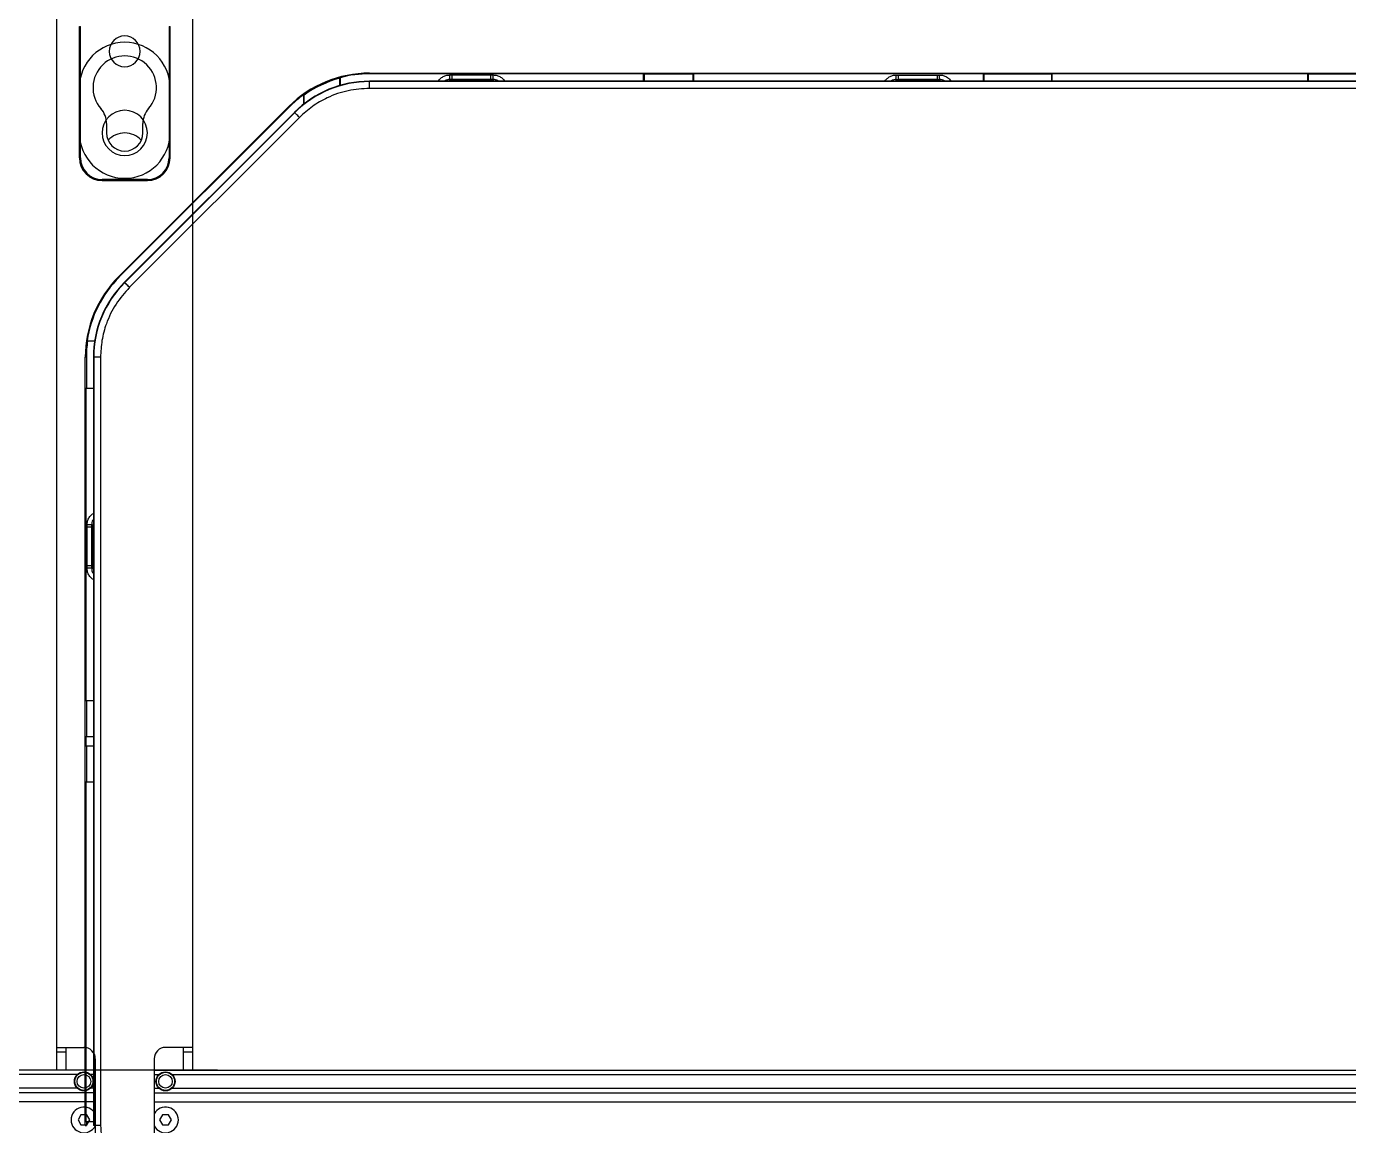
# Model space of a CAD drawing. Header units: millimetres. Extents: x 9226 to 36041, y 16031 to 21779.
# Drawn here: x 31093.6 to 31385.2, y 18175.5 to 18418 of the extents above; entities that cross this region are included whole.
import ezdxf

# ---------------------------------------------------------------- set-up
doc = ezdxf.new("R2010")
doc.units = ezdxf.units.MM
doc.layers.add('02___PRT_ALL_AXES', color=7, linetype='Continuous')

# ---------------------------------------------------------------- blocks, each defined once
blk = doc.blocks.new('G$CBB86864E')
at = {"color": 114, "linetype": 'Continuous', "true_color": 0x139b48}
for p, q in [((42, 95), (42, 582.5)), ((72, 95), (72, 582.5)), ((47, 311.75), (47, 301.75)), ((67, 301.75), (67, 311.75)), ((53, 303.81), (53, 301.75)), ((61, 301.75), (61, 303.81)), ((42, 100), (48, 100)), ((44, 100), (44, 95)), ((72, 100), (66, 100)), ((70, 95), (70, 100)), ((42, 99), (44, 99)), ((50.5, 97.5), (50.5, 62.5)), ((63.5, 97.5), (63.5, 62.5)), ((70, 99), (72, 99)), ((77.5, 95), (0.5, 95)), ((50.5, 94), (49.47, 94)), ((63.5, 95), (590.5, 95)), ((63.5, 94), (64.53, 94)), ((50.5, 91), (49.47, 91)), ((63.5, 91), (64.53, 91)), ((50.5, 88), (0, 88)), ((50.5, 90), (0.5, 90)), ((63.5, 90), (590.5, 90)), ((63.5, 88), (590.5, 88)), ((47.35, 85.12), (46.71, 84)), ((48.64, 85.12), (47.35, 85.12)), ((49.29, 84), (48.64, 85.12)), ((65.36, 85.12), (64.71, 84)), ((66.64, 85.12), (65.36, 85.12)), ((67.29, 84), (66.64, 85.12)), ((46.71, 84), (47.35, 82.88)), ((47.35, 82.88), (48.64, 82.88)), ((48.64, 82.88), (49.29, 84)), ((64.71, 84), (65.36, 82.88)), ((65.36, 82.88), (66.64, 82.88)), ((66.64, 82.88), (67.29, 84))]:
    blk.add_line(p, q, dxfattribs=at)
for centre, radius in [((48, 92.5), 2), ((48, 92.5), 1.5), ((66, 92.5), 2), ((66, 92.5), 1.5)]:
    blk.add_circle(centre, radius, dxfattribs=at)
for centre, radius, start, end in [((57, 311.75), 10, 0, 180), ((57, 311.75), 7, 318.5904, 221.4096), ((48, 303.81), 5, 0, 41.4096), ((66, 303.81), 5, 138.5904, 180), ((57, 301.75), 10, 180, 0), ((57, 301.75), 4, 180, 0), ((57, 296.75), 5, 43.1308, 136.8692), ((48, 97.5), 2.5, 0, 90), ((66, 97.5), 2.5, 90, 180)]:
    blk.add_arc(centre, radius, start, end, dxfattribs=at)
at = {"layer": '02___PRT_ALL_AXES', "color": 114, "linetype": 'Continuous', "true_color": 0x139b48}
for p, q in [((46.53, 94), (7.47, 94)), ((67.47, 94), (586.53, 94)), ((46.53, 91), (7.47, 91)), ((67.47, 91), (586.53, 91))]:
    blk.add_line(p, q, dxfattribs=at)
for centre in [(48, 92.5), (66, 92.5)]:
    blk.add_circle(centre, 2.1, dxfattribs=at)
for centre, start, end in [((48, 84), 28.0842, 331.9158), ((66, 84), 208.0842, 151.9158)]:
    blk.add_arc(centre, 2.84, start, end, dxfattribs=at)
blk = doc.blocks.new('*U254')
blk.add_blockref('G$CBB86864E', (-306, -341.75))
blk = doc.blocks.new('*U248')
blk.add_blockref('*U254', (1200, 0))
blk = doc.blocks.new('G$C9B8E3940')
at = {"color": 7, "linetype": 'Continuous', "lineweight": 25}
for p, q in [((20.04, 371.17), (20, 371.17)), ((20, 371.17), (20, 342.17)), ((20.04, 342.17), (20.04, 371.17)), ((20.04, 371.17), (20.22, 371.17)), ((20.22, 342.17), (20.22, 371.17)), ((39.78, 371.17), (39.96, 371.17)), ((39.78, 371.17), (39.78, 342.17)), ((39.96, 371.17), (39.96, 342.17)), ((39.96, 371.17), (40, 371.17)), ((40, 342.17), (40, 371.17)), ((77.43, 358.14), (77.43, 359.75)), ((77.52, 359.87), (77.52, 358.16)), ((84, 360.87), (516, 360.87)), ((84, 360.72), (84, 360.87)), ((144.48, 360.72), (84, 360.72)), ((84, 359), (84, 359.08)), ((101.5, 359.08), (84, 359.08)), ((84, 357.51), (84, 359)), ((516, 359), (84, 359)), ((101.67, 359.17), (101.5, 359.08)), ((111.33, 359.17), (101.67, 359.17)), ((101.68, 359.37), (111.32, 359.37)), ((101.71, 360.47), (102.21, 360.47)), ((102.21, 360.47), (110.79, 360.47)), ((102.21, 359.47), (102.21, 360.47)), ((110.79, 359.47), (102.21, 359.47)), ((110.79, 360.47), (111.29, 360.47)), ((110.79, 359.47), (110.79, 360.47)), ((111.29, 359.47), (110.79, 359.47)), ((111.29, 359.47), (111.29, 360.47)), ((111.5, 359.08), (111.33, 359.17)), ((200, 359.08), (111.5, 359.08)), ((144.48, 360.72), (144.57, 360.63)), ((144.48, 359.08), (144.48, 360.72)), ((155.43, 360.63), (144.57, 360.63)), ((144.57, 360.63), (144.57, 359.08)), ((155.43, 360.63), (155.52, 360.72)), ((155.43, 359.08), (155.43, 360.63)), ((219.48, 360.72), (155.52, 360.72)), ((155.52, 360.72), (155.52, 359.08)), ((200.17, 359.17), (200, 359.08)), ((209.83, 359.17), (200.17, 359.17)), ((200.18, 359.37), (209.82, 359.37)), ((200.21, 359.47), (200.21, 360.45)), ((200.71, 360.45), (209.29, 360.45)), ((200.71, 359.47), (200.71, 360.45)), ((209.29, 359.47), (200.71, 359.47)), ((209.29, 359.47), (209.29, 360.45)), ((209.79, 359.47), (209.79, 360.45)), ((210, 359.08), (209.83, 359.17)), ((390, 359.08), (210, 359.08)), ((219.48, 360.72), (219.57, 360.63)), ((219.48, 359.08), (219.48, 360.72)), ((234.43, 360.63), (219.57, 360.63)), ((219.57, 360.63), (219.57, 359.08)), ((234.43, 360.63), (234.52, 360.72)), ((234.43, 360.63), (234.43, 359.08)), ((290.98, 360.72), (234.52, 360.72)), ((234.52, 360.72), (234.52, 359.08)), ((290.98, 360.72), (291.07, 360.63)), ((290.98, 359.08), (290.98, 360.72)), ((308.93, 360.63), (291.07, 360.63)), ((291.07, 360.63), (291.07, 359.08)), ((69.48, 354.04), (69.48, 356.09)), ((69.57, 354.1), (69.57, 356.04)), ((516, 357.51), (84, 357.51)), ((28.68, 315.99), (66.18, 353.49)), ((66.29, 353.38), (28.79, 315.89)), ((66.29, 353.38), (66.18, 353.49)), ((67.45, 352.22), (29.95, 314.73)), ((67.5, 352.17), (30, 314.67)), ((68.56, 351.11), (31.06, 313.61)), ((67.5, 352.17), (67.45, 352.22)), ((20.04, 342.17), (20, 342.17)), ((20.04, 342.17), (20.22, 342.17)), ((39.78, 342.17), (39.96, 342.17)), ((39.96, 342.17), (40, 342.17)), ((35, 337.39), (25, 337.39)), ((25, 337.21), (25, 337.39)), ((35, 337.21), (25, 337.21)), ((25, 337.21), (25, 337.17)), ((25, 337.17), (35, 337.17)), ((35, 337.21), (35, 337.39)), ((35, 337.21), (35, 337.17)), ((28.79, 315.89), (28.68, 315.99)), ((30, 314.67), (29.95, 314.73)), ((21.72, 301.82), (23.38, 301.82)), ((23.36, 301.73), (21.79, 301.73)), ((21.3, 128.67), (21.3, 298.17)), ((21.54, 298.17), (21.3, 298.17)), ((21.54, 298.17), (21.54, 291.3)), ((23.17, 298.17), (23.09, 298.17)), ((23.09, 298.17), (23.09, 261.42)), ((24.67, 298.17), (23.17, 298.17)), ((23.17, 298.17), (23.17, 128.67)), ((24.67, 298.17), (24.67, 128.67)), ((21.45, 291.3), (21.45, 222.44)), ((23.09, 291.3), (21.45, 291.3)), ((21.7, 260.71), (21.7, 261.21)), ((22.7, 261.21), (21.7, 261.21)), ((21.7, 252.13), (21.7, 260.71)), ((22.7, 260.71), (21.7, 260.71)), ((22.7, 261.21), (22.7, 260.71)), ((22.7, 260.71), (22.7, 252.13)), ((22.81, 251.6), (22.81, 261.24)), ((23.09, 261.42), (23.01, 261.25)), ((23.01, 261.25), (23.01, 251.59)), ((21.7, 251.63), (21.7, 252.13)), ((22.7, 252.13), (21.7, 252.13)), ((23.01, 251.59), (23.09, 251.42)), ((23.09, 251.42), (23.09, 128.67)), ((21.54, 222.35), (21.45, 222.44)), ((21.45, 222.44), (23.09, 222.44)), ((21.54, 222.35), (21.54, 214.42)), ((23.09, 222.35), (21.54, 222.35)), ((21.45, 214.42), (21.45, 212.42)), ((23.09, 214.42), (21.45, 214.42)), ((21.45, 212.42), (23.09, 212.42)), ((21.54, 212.42), (21.54, 204.49)), ((21.45, 204.4), (21.54, 204.49)), ((21.45, 204.4), (21.45, 129.56)), ((23.09, 204.4), (21.45, 204.4)), ((21.54, 204.49), (23.09, 204.49)), ((21.3, 128.67), (21.54, 128.67)), ((21.54, 129.48), (21.45, 129.56)), ((21.45, 129.56), (23.09, 129.56)), ((21.54, 129.48), (21.54, 128.67)), ((23.09, 129.48), (21.54, 129.48)), ((23.17, 128.67), (23.09, 128.67)), ((24.67, 128.67), (23.17, 128.67))]:
    blk.add_line(p, q, dxfattribs=at)
at = {"color": 7, "linetype": 'Continuous', "lineweight": 25, "flags": 128}
for points in [[(101.71, 359.47), (101.71, 360.03), (101.71, 360.47)], [(69.57, 356.04), (69.52, 356.07), (69.48, 356.09)], [(68.56, 351.11), (68.36, 351.31), (68.16, 351.51), (67.98, 351.69), (67.82, 351.85), (67.69, 351.98), (67.59, 352.08), (67.52, 352.15), (67.5, 352.17)], [(31.06, 313.61), (30.86, 313.82), (30.66, 314.01), (30.48, 314.19), (30.32, 314.35), (30.19, 314.48), (30.09, 314.58), (30.03, 314.65), (30, 314.67)], [(21.79, 301.73), (21.75, 301.78), (21.72, 301.82)], [(22.7, 251.63), (22.14, 251.63), (21.7, 251.63)]]:
    blk.add_lwpolyline(points, dxfattribs=at)
at = {"color": 7, "linetype": 'Continuous', "lineweight": 25}
for centre, radius, start, end in [((30, 365.67), 3.4, 0, 180), ((30, 365.67), 3.4, 180, 0), ((84, 335.67), 25.2, 90, 135), ((84, 335.67), 23.41, 90, 135), ((84, 335.67), 23.33, 90, 135), ((84, 335.67), 24.96, 105.2533, 125.3088), ((84, 335.67), 25.05, 90, 104.992), ((200.71, 477.45), 117, 269.7555, 269.9983), ((200.71, 477.45), 117.98, 269.7555, 269.9983), ((209.29, 477.45), 117, 270.0017, 270.2445), ((209.29, 477.45), 117.98, 270.0017, 270.2445), ((84, 335.67), 25.05, 125.4122, 135), ((30, 347.67), 5, 0, 180), ((30, 347.67), 5, 180, 0), ((25, 342.17), 5, 180, 270), ((25, 342.17), 4.96, 180, 270), ((25, 342.17), 4.78, 180, 270), ((35, 342.17), 4.96, 270, 0), ((35, 342.17), 4.78, 270, 0), ((35, 342.17), 5, 270, 0), ((46.5, 298.17), 25.2, 135, 180), ((46.5, 298.17), 25.05, 135, 171.64), ((46.5, 298.17), 23.41, 135, 180), ((46.5, 298.17), 23.33, 135, 180), ((46.5, 298.17), 24.96, 171.813, 180)]:
    blk.add_arc(centre, radius, start, end, dxfattribs=at)
for points in [[(77.43, 359.75), (77.46, 359.79), (77.49, 359.83), (77.52, 359.87)], [(102.21, 359.47), (102.04, 359.47), (101.88, 359.47), (101.71, 359.47)], [(22.7, 252.13), (22.7, 251.96), (22.7, 251.8), (22.7, 251.63)]]:
    blk.add_open_spline(points, degree=3, dxfattribs=at)
for points, knots in [([(99.2, 359.08), (99.27, 359.2), (99.49, 359.57), (100.06, 360.02), (100.85, 360.4), (101.42, 360.45), (101.71, 360.47)], [0, 0, 0, 0, 0.138843, 0.425867, 0.712956, 1, 1, 1, 1]), ([(101.71, 359.47), (101.53, 359.46), (101.17, 359.43), (100.77, 359.27), (100.58, 359.12), (100.54, 359.08)], [0, 0, 0, 0, 0.43012, 0.864424, 1, 1, 1, 1]), ([(101.67, 359.17), (101.68, 359.17), (101.68, 359.18), (101.68, 359.23), (101.68, 359.3), (101.68, 359.34), (101.68, 359.37)], [0, 0, 0, 0, 0.270751, 0.562569, 0.789515, 1, 1, 1, 1]), ([(111.29, 360.47), (111.57, 360.45), (112.15, 360.4), (112.93, 360.03), (113.5, 359.58), (113.73, 359.2), (113.8, 359.08)], [0, 0, 0, 0, 0.284179, 0.569434, 0.854624, 1, 1, 1, 1]), ([(112.46, 359.08), (112.42, 359.12), (112.24, 359.27), (111.83, 359.43), (111.47, 359.46), (111.29, 359.47)], [0, 0, 0, 0, 0.135248, 0.570376, 1, 1, 1, 1]), ([(111.32, 359.37), (111.32, 359.34), (111.32, 359.28), (111.32, 359.21), (111.32, 359.17), (111.33, 359.17), (111.33, 359.17)], [0, 0, 0, 0, 0.270435, 0.562123, 0.789275, 1, 1, 1, 1]), ([(197.72, 359.08), (197.82, 359.23), (198.06, 359.61), (198.66, 360.05), (199.4, 360.39), (199.94, 360.43), (200.21, 360.45)], [0, 0, 0, 0, 0.182887, 0.455405, 0.727774, 1, 1, 1, 1]), ([(200.21, 359.47), (200.03, 359.46), (199.67, 359.43), (199.27, 359.27), (199.09, 359.11), (199.05, 359.08)], [0, 0, 0, 0, 0.427831, 0.868315, 1, 1, 1, 1]), ([(200.17, 359.17), (200.18, 359.17), (200.18, 359.18), (200.18, 359.23), (200.18, 359.3), (200.18, 359.34), (200.18, 359.37)], [0, 0, 0, 0, 0.270751, 0.562569, 0.789516, 1, 1, 1, 1]), ([(209.79, 360.45), (210.06, 360.43), (210.6, 360.39), (211.34, 360.05), (211.94, 359.61), (212.18, 359.23), (212.28, 359.08)], [0, 0, 0, 0, 0.271754, 0.544288, 0.816675, 1, 1, 1, 1]), ([(210.95, 359.08), (210.91, 359.11), (210.73, 359.27), (210.33, 359.43), (209.97, 359.46), (209.79, 359.47)], [0, 0, 0, 0, 0.1297989, 0.5709458, 1, 1, 1, 1]), ([(209.82, 359.37), (209.82, 359.34), (209.82, 359.28), (209.82, 359.21), (209.82, 359.17), (209.83, 359.17), (209.83, 359.17)], [0, 0, 0, 0, 0.270436, 0.562125, 0.789277, 1, 1, 1, 1]), ([(84, 357.51), (82.41, 357.41), (79.2, 357.2), (74.95, 355.68), (71.35, 353.64), (69.48, 351.95), (68.56, 351.11)], [0, 0, 0, 0, 0.277835, 0.560459, 0.782101, 1, 1, 1, 1]), ([(31.06, 313.61), (30.01, 312.42), (27.88, 310.01), (25.95, 305.93), (24.85, 301.93), (24.73, 299.42), (24.67, 298.17)], [0, 0, 0, 0, 0.277834, 0.560459, 0.782101, 1, 1, 1, 1]), ([(21.7, 261.21), (21.72, 261.49), (21.77, 262.07), (22.14, 262.85), (22.59, 263.42), (22.97, 263.64), (23.09, 263.72)], [0, 0, 0, 0, 0.2838553, 0.5688845, 0.8534347, 1, 1, 1, 1]), ([(23.09, 262.38), (23.06, 262.34), (22.9, 262.16), (22.75, 261.75), (22.71, 261.39), (22.7, 261.21)], [0, 0, 0, 0, 0.135192, 0.569991, 1, 1, 1, 1]), ([(22.81, 261.24), (22.83, 261.24), (22.89, 261.24), (22.96, 261.24), (23, 261.24), (23, 261.25), (23.01, 261.25)], [0, 0, 0, 0, 0.270446, 0.562107, 0.789269, 1, 1, 1, 1]), ([(23.09, 249.12), (22.97, 249.19), (22.6, 249.41), (22.15, 249.98), (21.77, 250.77), (21.72, 251.34), (21.7, 251.63)], [0, 0, 0, 0, 0.138846, 0.425869, 0.712956, 1, 1, 1, 1]), ([(22.7, 251.63), (22.71, 251.45), (22.75, 251.09), (22.9, 250.69), (23.06, 250.5), (23.09, 250.46)], [0, 0, 0, 0, 0.429844, 0.864231, 1, 1, 1, 1]), ([(23.01, 251.59), (23, 251.6), (22.99, 251.6), (22.94, 251.6), (22.87, 251.6), (22.83, 251.6), (22.81, 251.6)], [0, 0, 0, 0, 0.270748, 0.562604, 0.789557, 1, 1, 1, 1]), ([(24.67, 128.67), (24.77, 127.08), (24.97, 123.87), (26.49, 119.62), (28.53, 116.02), (30.22, 114.15), (31.06, 113.23)], [0, 0, 0, 0, 0.277835, 0.56046, 0.782102, 1, 1, 1, 1])]:
    blk.add_open_spline(points, degree=3, knots=knots, dxfattribs=at)
blk = doc.blocks.new('*U247')
blk.add_blockref('G$C9B8E3940', (-300, -217.42))
blk = doc.blocks.new('*U255')
blk.add_blockref('*U247', (1200, 0))

msp = doc.modelspace()

# ---------------------------------------------------------------- block references
at = {"lineweight": -3}
for name, p in [('*U255', (30185.25, 18264.233)), ('*U248', (30164.25, 18434.484))]:
    msp.add_blockref(name, p, dxfattribs=at)

doc.saveas('drawing.dxf')
